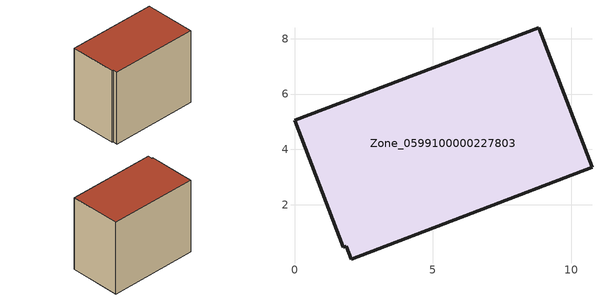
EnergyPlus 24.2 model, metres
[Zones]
Zone_0599100000227803
 floor ground (C_G): 1.88,0.51 1.76,0.47 0,5.05 8.81,8.39 10.74,3.36 2.04,0.04 z0
 wall outside (C_F): 10.74,3.36 8.81,8.39 0,5.05 1.76,0.47 1.88,0.51 2.04,0.04 10.74,3.36 z0:7.95
 roof outside (C_R): 2.04,0.04 10.74,3.36 8.81,8.39 0,5.05 1.76,0.47 1.88,0.51 z7.95
[BUILDING]
Pand.0599100000227803: North Axis=0; Terrain=City; Loads Convergence Tolerance Value=0.04; Temperature Convergence Tolerance Value=0.4; Solar Distribution=FullExterior; Maximum Number of Warmup Days=25; Minimum Number of Warmup Days=1
[Site:Location]
Rotterdam.The.Hague.AP_ZH_NLD Design_Conditions: Latitude=51.96; Longitude=4.45; Time Zone=1; Elevation=-4.5
[SITE:GROUNDTEMPERATURE:BUILDINGSURFACE]
18, 18, 18, 18, 18, 18, 18, 18, 18, 18, 18, 18
[MATERIAL] Thermal Absorptance=0.9; Solar Absorptance=0.7; Visible Absorptance=0.7
Name | Roughness | Thickness | Conductivity | Density | Specific Heat
G.TI.1975-1991 | MediumSmooth | 0.15 | 0.288461 | 540 | 1210
F.TI.1975-1991 | Rough | 0.3 | 0.230769 | 1920 | 840
R.TI.1975-1991 | MediumRough | 0.2 | 0.153846 | 1500 | 1000
[CONSTRUCTION]
C_G: G.TI.1975-1991
C_F: F.TI.1975-1991
C_R: R.TI.1975-1991
[ZONE]
Zone_0599100000227803: Type=1; Multiplier=1; Ceiling Height=Autocalculate; Volume=Autocalculate; Floor Area=autocalculate; Part of Total Floor Area=Yes
[ZONEINFILTRATION:DESIGNFLOWRATE]
Infil_Zone_0599100000227803: Zone or ZoneList or Space or SpaceList=Zone_0599100000227803; Schedule=AlwaysOn; Design Flow Rate Calculation Method=Flow/Area; Flow Rate per Floor Area=0.003; Constant Term Coefficient=1; Temperature Term Coefficient=0; Velocity Term Coefficient=0; Velocity Squared Term Coefficient=0
[HVACTEMPLATE:ZONE:IDEALLOADSAIRSYSTEM]
Zone_0599100000227803: Maximum Heating Supply Air Temperature=50; Minimum Cooling Supply Air Temperature=13; Maximum Heating Supply Air Humidity Ratio=0.0156; Minimum Cooling Supply Air Humidity Ratio=0.0077; Heating Limit=NoLimit; Cooling Limit=NoLimit; Dehumidification Control Type=ConstantSensibleHeatRatio; Cooling Sensible Heat Ratio=0.7; Dehumidification Setpoint=60; Humidification Control Type=None; Humidification Setpoint=30; Outdoor Air Method=None; Outdoor Air Flow Rate per Person=0.00944; Outdoor Air Flow Rate per Zone Floor Area=0; Outdoor Air Flow Rate per Zone=0; Demand Controlled Ventilation Type=None; Outdoor Air Economizer Type=NoEconomizer; Heat Recovery Type=None; Sensible Heat Recovery Effectiveness=0.7; Latent Heat Recovery Effectiveness=0.65
[ZONECONTROL:THERMOSTAT]
ThermostatControl_Zone_0599100000227803: Zone or ZoneList=Zone_0599100000227803; Control Type Schedule=DualSetpointControlType; Control 1=Thermostat_Zone_0599100000227803; Temperature Difference Between Cutout And Setpoint=0
[THERMOSTATSETPOINT:DUALSETPOINT]
Thermostat_Zone_0599100000227803: Heating Setpoint Temperature Schedule=HeatingSetpoint_Zone_0599100000227803; Cooling Setpoint Temperature Schedule=CoolingSetpoint_Zone_0599100000227803
[SCHEDULE:COMPACT]
HeatingSetpoint_Zone_0599100000227803: Through: 12/31, For: AllDays, Until: 24:00, 21
CoolingSetpoint_Zone_0599100000227803: Through: 12/31, For: AllDays, Until: 24:00, 24
DualSetpointControlType: Through: 12/31, For: AllDays, Until: 24:00, 4
AlwaysOn: Through: 12/31, For: AllDays, Until: 24:00, 1
